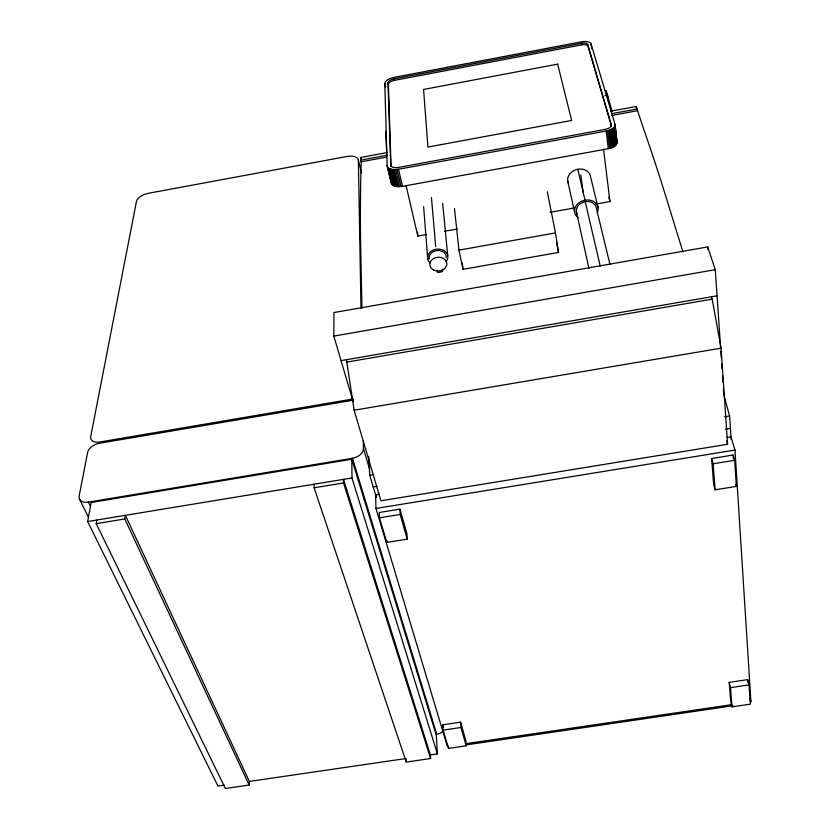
<?xml version="1.0" encoding="UTF-8"?>
<svg xmlns="http://www.w3.org/2000/svg" width="830" height="830" viewBox="0 0 830 830"><rect width="100%" height="100%" fill="white"/><g stroke="black" fill="none" stroke-linecap="round" stroke-linejoin="round"><path stroke-width="1.25" d="M353.144 401.679L333.826 336.088L333.961 312.557L707.658 246.935L715.284 269.688L720.565 347.272M430.594 758.516L343.485 482.956L343.485 479.377L430.397 754.958L430.594 758.516L406.264 762.075L314.103 487.791L314.165 484.201M361.257 160.346L360.801 176.904A1621.519 100.876 82.6 0 0 360.469 235.959L361.942 308.293M249.156 785.024L249.363 781.445L125.382 515.316L124.811 518.947L249.156 785.024L225.387 788.5L96.239 523.647L96.882 520.016M387.164 165.73L391.221 182.735C392.476 187.341 398.784 186.875 402.519 186.335L608.307 148.705C611.7 147.916 616.514 146.568 617.147 142.563L615.009 124.272L591.074 43.949A8.954 3.922 -9.5 0 0 581.197 41.853L394.001 77.397A9.576 4.233 -12.8 0 0 384.798 83.446L387.154 165.658C388.336 170.337 394.79 169.797 398.525 169.247L606.191 131.036C609.593 130.248 614.428 128.93 615.113 124.915M224.359 785.107L217.948 786.052L87.648 521.541L91.165 502.503L351.816 459.229L436.3 735.235L437.42 753.931L430.397 754.958M394.063 78.86L581.602 43.264A5.592 2.449 -9.5 0 1 587.764 44.581L611.347 124.884L611.202 126.233L609.5 127.893L605.568 129.314L398.452 167.442A7.75 3.777 -13 0 1 390.702 165.004L388.015 82.834A6.287 2.781 -12.8 0 1 394.063 78.86L394.395 80.375A6.287 2.781 -12.8 0 0 388.357 84.349L391.075 166.612L390.702 165.004M394.395 80.375L581.809 44.82A5.592 2.449 -9.5 0 1 587.972 46.148L611.544 126.554L611.347 124.884M604.956 95.658L607.498 95.191L608.1 100.295M386.656 157.088L361.226 161.788L360.791 160.097L360.739 157.482L387.403 152.544M610.839 111.158L636.226 106.458L642.316 125.112A1665.779 88.997 78.2 0 1 661.261 181.76L682.966 251.936M360.791 160.097L387.527 155.148M611.554 113.7L637.015 108.989M611.762 115.463L637.191 110.764M406.129 185.744L417.791 236.062L426.703 234.465M444.517 231.269L457.247 228.987M550.145 212.304L574.329 207.967M595.961 204.076L609.967 201.566L603.514 149.068M555.478 232.929L558.497 252.434L463.005 269.325L458.959 250.121L555.478 232.929L547.292 191.73M333.826 336.088L715.284 269.688M341.057 360.645L717.058 295.812M346.473 362.15L712.161 299.153L721.073 348.175L727.588 444.278L380.908 500.801L354.14 410.228L346.463 359.712M353.3 398.94L99.6 442.037A10.904 6.599 -23.7 0 1 90.729 436.476L136.442 201.503A11.319 5.769 -18.7 0 1 148.404 193.286L347.241 156.424A11.361 5.976 -14.4 0 1 358.384 160.429L361.569 172.951M353.31 400.174L99.361 443.282A11.049 6.754 -24.1 0 0 87.627 452.443L79.172 495.894A11.464 7.19 -25.4 0 0 88.374 502.109L90.646 506.777M354.14 410.228L721.073 348.175M88.374 502.109L352.449 458.264A11.35 7.646 -17.2 0 0 363.457 448.542L363.322 440.844M87.648 521.541L351.972 477.976L351.816 459.229M368.676 456.417L369.755 475.279L373.583 474.646M724.486 416.826L729.591 415.986L731.126 439.392M96.239 523.647L124.811 518.947M314.103 487.791L343.485 482.956M373.23 486.971L377.059 486.339M725.306 429.224L730.4 428.394M379.435 494.275L375.596 494.898L375.949 508.448L447.37 746.398M727.122 437.431L730.95 436.808L734.986 450.068L750.942 701.858L749.978 698.217M375.949 508.448L734.986 450.068M399.936 509.132L379.31 512.473L379.466 517.827L386.842 542.447L407.229 539.178L406.97 533.825L399.936 509.132L400.174 514.465L407.229 539.178M711.611 458.544L733.118 455.048L734.695 460.287L736.366 486.411L715.128 489.814L713.655 484.554L711.611 458.544L713.105 463.783L715.128 489.814M379.466 517.827L400.174 514.465M713.105 463.783L734.695 460.287M442.753 724.808L460.577 722.173L465.796 740.516L466.221 745.817L448.574 748.401L443.096 730.13L442.753 724.808L443.479 727.246M729.186 682.374L747.664 679.635L749.065 684.906L750.299 704.172L732.019 706.859L730.691 701.599L729.186 682.374L730.525 687.645L732.019 706.859M443.096 730.13L460.982 727.485L466.221 745.817M730.525 687.645L749.065 684.906M465.308 743.763L731.728 704.68M466.107 744.894L732.983 705.759M249.363 781.445L404.843 758.693M79.389 498.809L88.53 517.432M711.403 296.787L712.161 299.153M351.972 477.976L437.42 753.931M352.449 458.264L436.777 734.291A9.379 7.75 -19.6 0 0 443.168 731.012M726.603 440.979L727.588 444.278M369.755 475.279L376.332 497.377M735.743 484.305L736.366 486.411M363.457 448.542L369.34 468.39M616.161 138.921L617.147 142.563M612.021 111.158L606.18 90.522L606.637 94.371M724.144 396.107L729.591 415.986M608.795 197.084L609.967 201.566M360.739 157.482L361.372 159.983M598.129 207.791L590.566 176.78A11.641 9.607 -15.5 0 0 576.331 169.611A11.641 9.607 -15.5 0 0 568.446 183.316M609.998 264.531L596.345 208.112A10.168 8.259 -14.9 0 0 583.926 201.96A10.168 8.259 -14.9 0 0 576.985 213.746M390.546 169.04L394.603 186.086M389.561 168.666L393.627 185.702M388.731 168.2L392.798 185.225M388.067 167.66L392.134 184.675M387.154 165.658L391.646 184.053M392.891 169.517L396.927 186.574M391.656 169.33L395.713 186.376M397.062 169.465L401.066 186.543M395.62 169.59L399.635 186.657M386.303 134.159L385.711 131.648L386.707 153.197M394.219 169.6L398.244 186.667M577.804 169.258L585.015 200.175M585.212 201.659L600.204 265.974M398.525 169.247L402.519 186.335M384.798 83.446L385.597 86.994M576.352 211.692L588.927 268.225M388.015 82.834L388.357 84.349M567.699 180.93L574.567 212.013M556.505 242.35L558.497 252.434M580.782 174.85L583.168 192.249M581.602 43.264L581.809 44.82M587.764 44.581L587.972 46.148M591.074 43.949L591.686 48.835M607.519 130.746L609.625 148.414M606.191 131.036L608.307 148.705M611.129 129.439L613.214 147.107M610.009 129.936L612.094 147.616M608.795 130.383L610.901 148.051M614.366 126.949L616.41 144.617M613.775 127.623L615.829 145.292M613.028 128.266L615.092 145.935M612.146 128.878L614.21 146.547M615.009 124.272L617.074 143.237M614.781 126.274L616.825 143.932M462.3 262.965L463.005 269.325M454.477 208.517L458.959 250.121M636.226 106.458L636.465 108.72M442.66 203.267L447.733 255.557M442.452 269.19L442.66 271.462L440.139 272.188L437.483 272.375L437.286 270.103M431.434 197.55L435.677 246.365M423.632 206.722L427.751 259.116M460.577 722.173L460.982 727.485M707.658 246.935L707.845 249.508M720.824 351.132L721.26 357.554M721.695 363.986L722.048 369.132M722.484 375.565L722.92 381.997M723.366 388.43L723.802 394.862M417.532 232.203L417.791 236.062M448.428 746.284L448.574 748.401M733.118 455.048L733.367 458.783M747.664 679.635L747.83 682.208M391.221 182.735L391.138 180.069M406.119 758.506L406.264 762.075M386.78 540.299L386.842 542.447M358.384 160.429L360.988 308.189M578.188 217.709A11.994 9.732 -14.9 0 1 576.86 204.751A11.994 9.732 -14.9 0 1 592.34 200.839A11.994 9.732 -14.9 0 1 597.185 212.905M430.002 262.892A10.168 8.238 -5.3 0 1 430.521 251.718A10.168 8.238 -5.3 0 1 444.237 250.764A10.168 8.238 -5.3 0 1 446.052 261.772M429.401 258.815A8.476 6.868 -5.3 0 1 437.337 250.453A8.476 6.868 -5.3 0 1 446.167 257.642M557.656 64.138L423.559 89.464L427.938 147.055L571.642 120.464L557.656 64.138M433.447 269.926A8.539 6.889 -5.3 0 0 446.82 264.448A8.539 6.889 -5.3 0 0 434.733 257.974A8.539 6.889 -5.3 0 0 433.447 269.926"/></g></svg>
